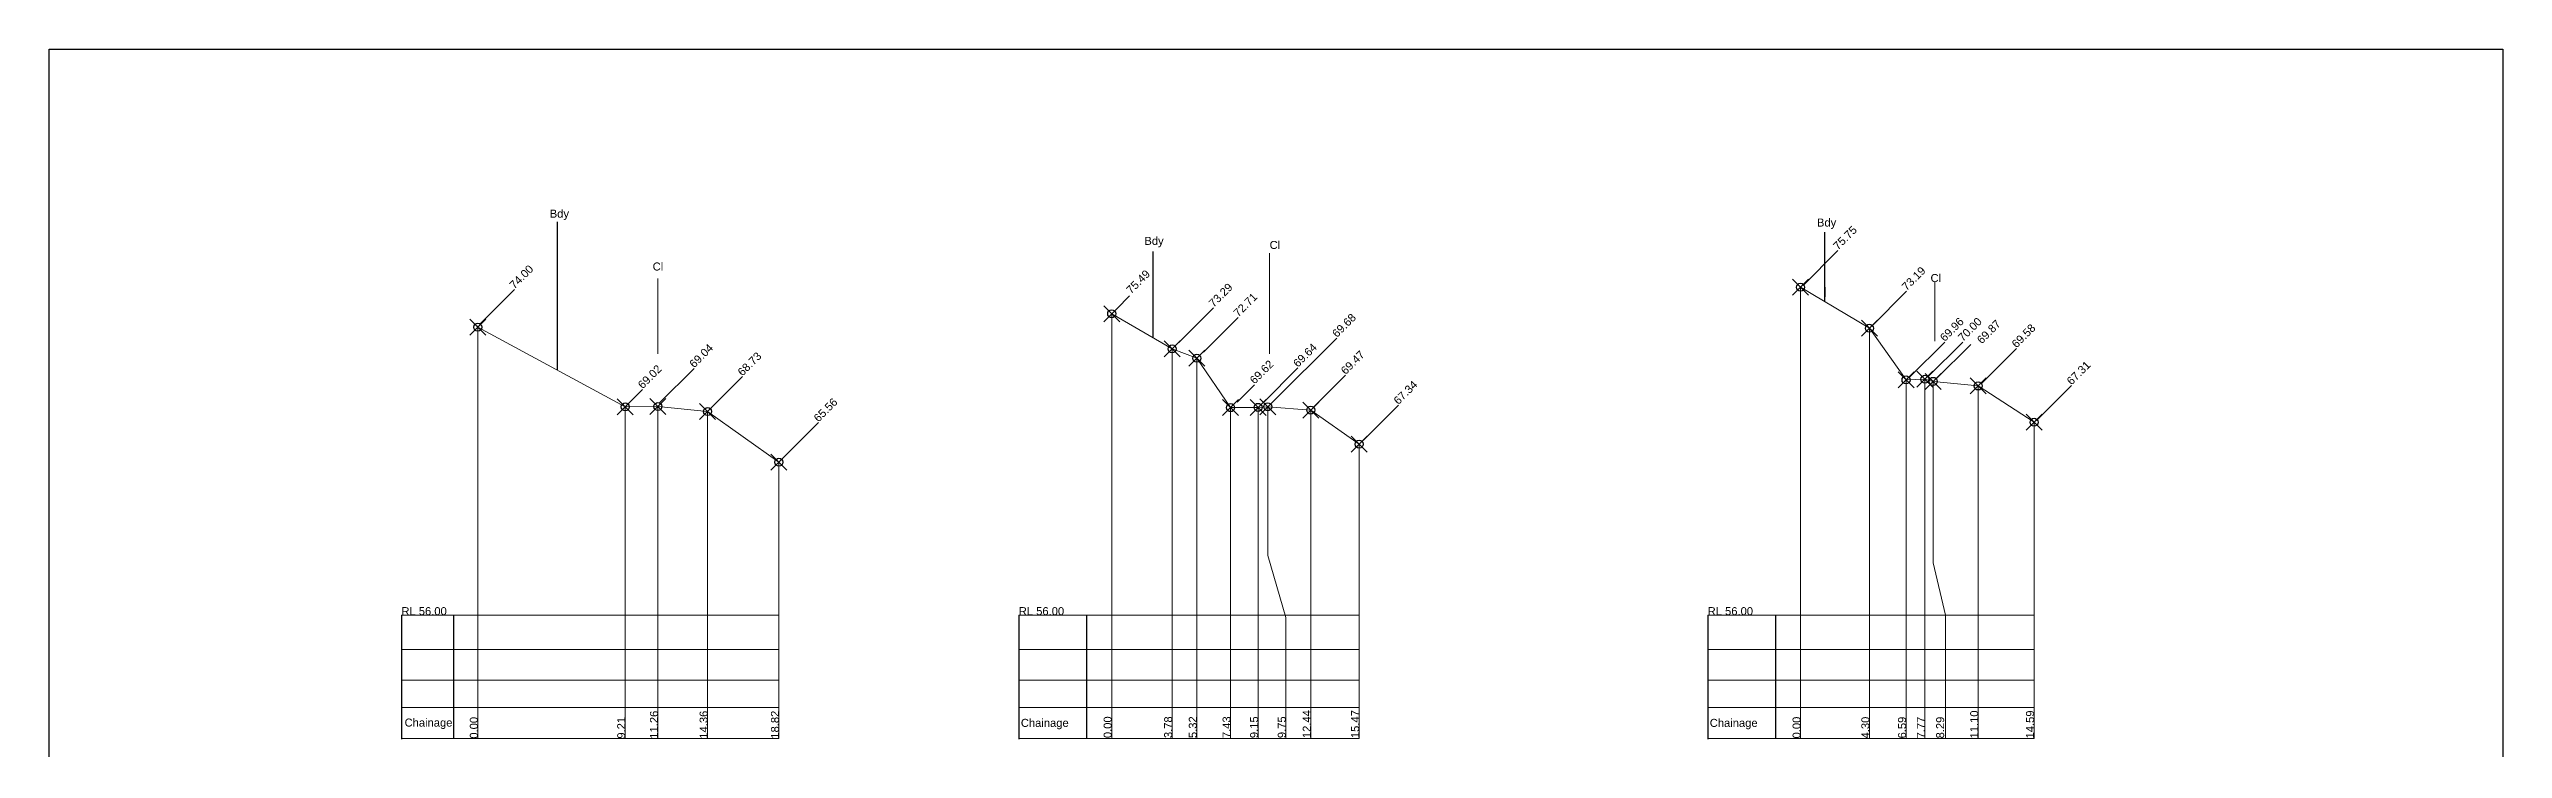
# Model space of a CAD drawing. Header units: millimetres. Extents: x -209310 to 697853, y 38321 to 580279.
# Drawn here: x -27089 to 126246, y 183118 to 226871 of the extents above; entities that cross this region are included whole.
import ezdxf

# ---------------------------------------------------------------- set-up
doc = ezdxf.new("R2010")
doc.units = ezdxf.units.MM
doc.header["$PDMODE"] = 35
doc.header["$PDSIZE"] = 500
doc.styles.get("Standard").update_dxf_attribs({"font": 'arial.ttf'})

msp = doc.modelspace()

# ---------------------------------------------------------------- linework, layer by layer
for p, q in [((4665.648, 216076.264), (4665.648, 206801.79)), ((83866.483, 211108.606), (83866.483, 215429.176)), ((41890.043, 214207.047), (41890.043, 208818.569)), ((83866.483, 211978.173), (83866.483, 211375.817)), ((-299.312, 209482.547), (-294.352, 209572.547)), ((-5072.358, 191482.547), (-5072.358, 183737.158)), ((-1827.37, 191482.547), (-1827.37, 183761.761)), ((33506.497, 191482.547), (33506.497, 183737.158)), ((37741.736, 191482.547), (37741.736, 183761.761)), ((76552.937, 191482.547), (76552.937, 183737.157)), ((80788.176, 191482.547), (80788.176, 183761.76))]:
    msp.add_line(p, q)
at = {"lineweight": 0}
for p, q in [((49181.507, 214108.347), (49181.507, 207818.833)), ((82515.804, 212098.5), (84694.104, 214276.8)), ((-193.725, 209656.275), (1984.575, 211834.576)), ((10958.688, 212535.776), (10958.688, 207819.084)), ((86803.134, 209550.515), (88981.435, 211728.815)), ((90750.493, 212305.769), (90750.493, 208617.961)), ((39627.207, 210633.028), (40428.488, 211434.309)), ((43499.815, 208518.08), (45678.116, 210696.381)), ((45042.853, 207913.127), (47221.153, 210091.428)), ((49386.936, 204808.059), (53387.833, 208802.168)), ((89187.769, 206371.745), (91366.069, 208550.045)), ((90319.842, 206371.745), (92498.143, 208550.045)), ((90815.506, 206224.912), (92993.807, 208403.212)), ((93672.269, 205968.816), (95850.57, 208147.116)), ((8913.688, 204502.547), (10002.838, 205591.697)), ((11042.486, 204725.032), (13220.786, 206903.333)), ((14060.688, 204212.547), (16238.989, 206390.848)), ((47150.163, 204800.497), (48239.314, 205889.648)), ((48770.075, 204760.268), (50948.376, 206938.569)), ((51942.475, 204495.429), (53928.344, 206481.298)), ((97110.521, 203654.618), (99288.822, 205832.918)), ((55048.754, 202425.711), (57227.055, 204604.012)), ((18811.113, 201337.891), (20989.414, 203516.192)), ((-5072.358, 189338.064), (18520.688, 189338.064)), ((33506.497, 189338.064), (54775.043, 189338.064)), ((76552.937, 189338.063), (96946.483, 189338.063)), ((-5072.358, 187418.576), (18520.688, 187418.576)), ((33506.497, 187418.576), (54775.043, 187418.576)), ((76552.937, 187418.575), (96946.483, 187418.575)), ((-5072.358, 185705.342), (18520.688, 185705.342)), ((33506.497, 185705.342), (54775.043, 185705.342)), ((76552.937, 185705.341), (96946.483, 185705.341)), ((-5072.358, 183761.761), (18520.688, 183761.761)), ((33506.497, 183761.761), (54775.043, 183761.761)), ((76552.937, 183761.76), (96946.483, 183761.76))]:
    msp.add_line(p, q, dxfattribs=at)
at = {"color": 7, "lineweight": 0}
for p, q in [((82356.483, 211978.173), (82356.483, 183761.76)), ((39310.043, 210322.997), (39310.043, 183761.761)), ((-299.312, 209482.547), (-299.312, 183761.761)), ((-299.312, 209482.547), (-299.312, 183761.761)), ((86656.483, 209418.173), (86656.483, 183761.76)), ((43090.043, 208122.997), (43090.043, 183761.761)), ((44630.043, 207542.997), (44630.043, 183761.761)), ((88946.483, 206188.173), (88946.483, 183761.76)), ((90126.483, 206228.173), (90126.483, 183761.76)), ((93456.483, 205808.173), (93456.483, 183761.76)), ((8913.688, 204502.547), (8913.688, 183761.761)), ((10958.688, 204522.547), (10958.688, 183761.761)), ((14060.688, 204212.547), (14060.688, 183761.761)), ((46740.043, 204452.997), (46740.043, 183761.761)), ((48457.043, 204472.997), (48457.043, 183761.761)), ((51750.043, 204302.997), (51750.043, 183761.761)), ((96946.483, 203538.173), (96946.483, 183761.76)), ((18520.688, 201042.547), (18520.688, 183761.761)), ((54775.043, 202172.997), (54775.043, 183761.761)), ((8913.688, 199522.547), (8913.688, 186861.315)), ((10958.688, 199562.547), (10958.688, 186861.315)), ((14060.688, 198942.547), (14060.688, 186861.315)), ((18520.688, 186861.315), (18520.688, 192602.547)), ((18520.688, 191482.547), (-5072.358, 191482.547)), ((10607.061, 191482.547), (-4202.629, 191482.547)), ((33506.497, 191482.547), (54775.043, 191482.547)), ((48316.187, 191482.547), (33506.497, 191482.547)), ((76552.937, 191482.547), (96946.483, 191482.547)), ((91362.626, 191482.547), (76552.937, 191482.547))]:
    msp.add_line(p, q, dxfattribs=at)
msp.add_lwpolyline([(-27089.055, 226870.663), (126246.338, 226870.663), (126246.338, 91723.403), (-27089.055, 91723.403)], close=True)
at = {"color": 1, "lineweight": 0}
for points in [[(82356.483, 211978.173), (86656.483, 209418.173), (88946.483, 206188.173), (90126.483, 206228.173), (90646.483, 206098.173), (93456.483, 205808.173), (96946.483, 203538.173)], [(39310.043, 210322.997), (43090.043, 208122.997), (44630.043, 207542.997), (46740.043, 204452.997), (48457.043, 204472.997), (49060.043, 204512.997), (51750.043, 204302.997), (54775.043, 202172.997)], [(-299.312, 209482.547), (8913.688, 204502.547), (10958.688, 204522.547), (14060.688, 204212.547), (18520.688, 201042.547)]]:
    msp.add_lwpolyline(points, dxfattribs=at)
at = {"lineweight": 0}
for points in [[(90646.483, 206098.173), (90646.483, 194759.991), (91420.819, 191478.173), (91420.819, 183761.76)], [(49060.043, 204512.997), (49060.043, 195204.556), (50187.584, 191342.997), (50187.584, 183761.761)]]:
    msp.add_lwpolyline(points, dxfattribs=at)
at = {"color": 7}
for p in [(82356.483, 211978.173), (82356.483, 211978.173), (39310.043, 210322.997), (39310.043, 210322.997), (-299.312, 209482.547), (-299.312, 209482.547), (43090.043, 208122.997), (86656.483, 209418.173), (44630.043, 207542.997), (88946.483, 206188.173), (90126.483, 206228.173), (90646.483, 206098.173), (93456.483, 205808.173), (8913.688, 204502.547), (10958.688, 204522.547), (14060.688, 204212.547), (46740.043, 204452.997), (48457.043, 204472.997), (49060.043, 204512.997), (51750.043, 204302.997), (96946.483, 203538.173), (54775.043, 202172.997), (18520.688, 201042.547)]:
    msp.add_point(p, dxfattribs=at)

# ---------------------------------------------------------------- texts
at = {"lineweight": 0}
for s, p in [('Bdy', (4197.579, 216332.254)), ('Bdy', (83383.501, 215774.321)), ('Bdy', (41355.203, 214629.548)), ('Cl', (49181.507, 214374.083)), ('Cl', (10628.873, 213026.53)), ('Cl', (90479.418, 212305.769)), ('Chainage', (-4874.146, 184516.086)), ('Chainage', (33635.97, 184497.767)), ('Chainage', (76682.409, 184497.766))]:
    msp.add_text(s, height=500, dxfattribs=at).set_placement(p)
for s, rotation, p in [('75.75', 45, (84694.104, 214276.8)), ('74.00', 45, (1984.575, 211834.576)), ('73.19', 45, (88981.435, 211728.815)), ('75.49', 45, (40520.992, 211526.812)), ('73.29', 45, (45678.116, 210696.381)), ('72.71', 45, (47221.153, 210091.428)), ('69.68', 45, (53387.833, 208802.168)), ('69.96', 45, (91366.069, 208550.045)), ('70.00', 45, (92498.143, 208550.045)), ('69.87', 45, (93677.515, 208403.212)), ('69.58', 45, (95850.57, 208147.116)), ('69.02', 45, (10002.838, 205591.697)), ('69.04', 45, (13220.786, 206903.333)), ('68.73', 45, (16238.989, 206390.848)), ('69.62', 45, (48239.314, 205889.648)), ('69.64', 45, (50948.376, 206938.569)), ('69.47', 45, (53928.344, 206481.298)), ('67.31', 45, (99288.822, 205832.918)), ('67.34', 45, (57227.055, 204604.012)), ('65.56', 45, (20989.414, 203516.192)), ('0.00', 90, (-299.312, 183761.761)), ('9.21', 90, (8913.688, 183761.761)), ('11.26', 90, (10958.688, 183761.761)), ('14.36', 90, (14060.688, 183761.761)), ('18.82', 90, (18520.688, 183761.761)), ('0.00', 90, (39310.043, 183795.879)), ('3.78', 90, (43090.043, 183795.879)), ('5.32', 90, (44630.043, 183795.879)), ('7.43', 90, (46740.043, 183795.879)), ('9.15', 90, (48457.043, 183795.879)), ('9.75', 90, (50187.584, 183795.879)), ('12.44', 90, (51750.043, 183795.879)), ('15.47', 90, (54775.043, 183795.879)), ('0.00', 90, (82356.483, 183774.958)), ('4.30', 90, (86656.483, 183774.958)), ('6.59', 90, (88946.483, 183774.958)), ('7.77', 90, (90126.483, 183774.958)), ('8.29', 90, (91330.177, 183774.958)), ('11.10', 90, (93456.483, 183774.958)), ('14.59', 90, (96946.483, 183774.958))]:
    msp.add_text(s, height=500, rotation=rotation).set_placement(p)
for p in [(-5072.358, 191482.547), (33506.497, 191482.547), (76552.937, 191482.547)]:
    msp.add_text('RL 56.00', height=500).set_placement(p)
at = {"insert": (26741.083, 193811.17), "char_height": 2.5, "width": 14145.54121, "attachment_point": 1, "rotation": 90}
msp.add_mtext('0.00 \\P9.21 \\P11.26 \\P14.36 \\P18.82 ', dxfattribs=at)

doc.saveas('drawing.dxf')
